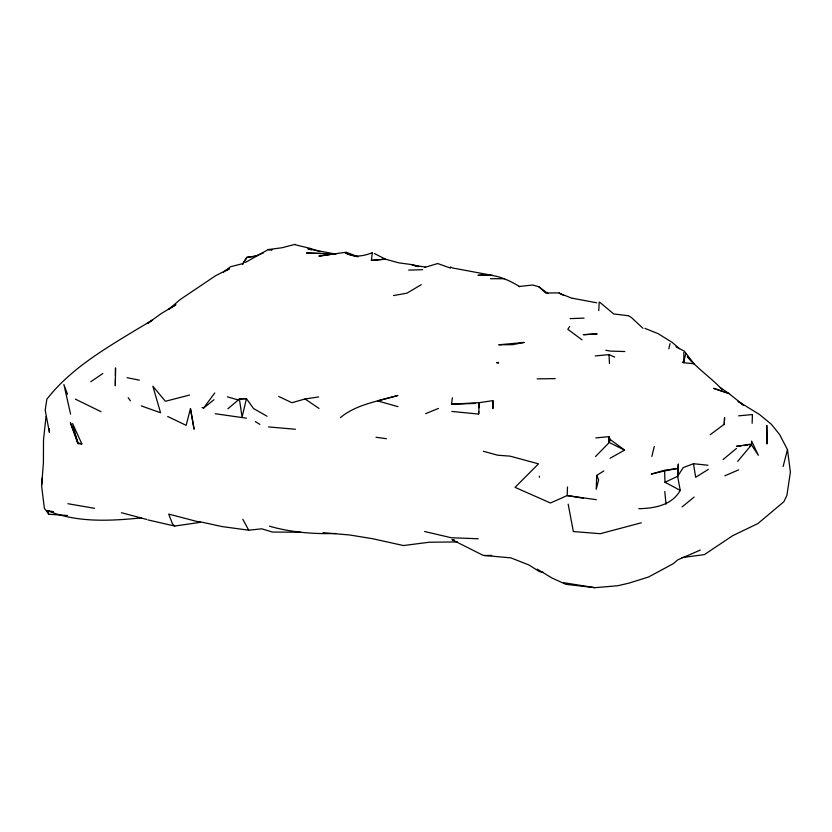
<?xml version="1.0" encoding="UTF-8"?>
<svg xmlns="http://www.w3.org/2000/svg" width="832" height="832" viewBox="0 0 832 832"><rect width="100%" height="100%" fill="white"/><g stroke="black" fill="none" stroke-linecap="round" stroke-linejoin="round"><path stroke-width="1.25" d="M49.4 428.522L49.39 432.349L45.188 410.082L46.862 399.173C70.19 369.304 103.199 349.814 135.065 330.429L152.152 320.278M683.8 352.362L683.914 362.752L693.971 363.761L684.278 351.104L676 346.778M115.398 379.35L115.326 385.705L115.523 367.91L115.44 375.544M664.622 470.902L651.321 474.105L664.477 470.267L677.602 468.458L664.622 470.902L664.966 482.248L677.664 476.32L678.309 464.214L677.664 476.32L680.233 490.391C671.996 505.232 654.358 508.435 638.758 508.685M752.138 423.301L752.43 414.554L738.66 415.823M567.497 486.949L567.164 495.56L550.451 502.996L515.05 487.354L538.512 463.84L510.068 456.154L497.671 455.208L483.319 451.256M598.759 310.596L599.227 302.026M451.786 411.434L478.65 414.076L478.785 411.538M478.982 407.732L479.253 402.667L492.866 400.65L493.386 402.615L492.866 408.647L492.866 400.65M46.01 416.582L43.503 439.806L43.42 462.686L41.6 485.815L44.377 508.279L48.849 514.27L67.527 515.486M374.338 253.521L385.445 259.168L371.405 260.447L372.268 252.824M41.642 485.16L42.214 478.036M474.999 403.437L451.506 404.196L452.379 397.769M498.15 363.262L498.628 362.367L496.486 362.669L498.254 362.638M651.862 456.414L654.306 446.42M668.834 348.837L670.01 343.626M685.828 353.496L683.706 361.868L682.5 362.097L683.914 362.752M190.466 408.616L194.054 429.031L190.466 408.616L186.15 425.35L167.71 416.499M783.13 466.502L787.467 449.623L779.584 434.502L771.399 424.33L759.533 414.523L738.119 401.346L743.382 405.101L728.863 393.463L713.502 388.315L729.175 393.65L720.294 387.66M610.054 458.297L624.582 450.112L609.201 442.478L610.355 439.629L608.93 436.665L595.826 437.892M294.996 244.702L310.263 248.394L319.894 251.67M242.486 264.337L246.938 257.317L256.766 255.965L246.813 257.4L242.518 264.347M677.664 476.32L683.155 467.657L693.472 463.705L707.949 465.254M569.618 326.612L567.83 329.316L582.088 339.903M202.062 407.555L203.57 408.106L214.77 392.954M737.641 461.417L751.483 444.881L751.629 441.116L758.337 455.322L751.483 444.881L749.954 444.288L736.372 446.347L741.385 445.806M595.525 456.539L608.587 443.165L608.93 436.665L609.201 442.478M563.68 295.495L559.187 293.155L571.917 298.241M227.864 408.803L239.512 398.944L246.449 398.632L253.51 408.512L267.062 416.26M340.444 417.622C356.439 404.217 378.383 401.253 397.894 395.45L377.478 400.858L398.018 406.671M723.081 459.524L736.466 448.448M694.106 497.078L682.063 506.938M203.57 408.106L213.98 399.724M223.402 272.262L230.277 266.822L243.526 263.422M710.226 434.699L723.954 424.455M226.522 270.66L229.538 268.611L215.654 275.683L180.315 299.468L168.844 309.244L175.916 304.72L161.512 313.383L147.462 323.482L152.246 320.258M90.761 381.732L102.814 373.537M596.69 475.426L598.645 479.804L596.242 489.247L596.69 475.426L603.834 470.933M708.354 469.373L695.666 477.287L693.472 463.705M245.482 262.402L268.278 249.569L281.923 247.759L295.162 244.327M421.283 284.658L407.004 293.145L393.515 295.578M700.294 550.087L677.633 559.915L673.462 563.576L648.596 576.982L628.701 583.211L617.666 585.759L594.88 587.673L565.874 584.324L551.918 577.99L537.254 569.13M724.828 475.81L738.65 469.851M425.662 413.65L438.464 408.408M257.244 255.32L263.286 252.938M641.337 522.787L600.246 533.707L573.352 531.544L568.173 504.15M424.58 267.457L437.694 263.536L450.455 268.081M371.977 252.824C363.251 256.287 353.902 257.754 345.259 252.938L356.97 256.662M318.646 396.937L305.053 398.965L291.897 402.73L278.71 396.448M189.561 395.044L165.391 401.294L152.849 386.194L160.576 412.776L141.263 405.891M358.072 256.786L346.102 252.221L318.885 256.11L329.961 254.582M174.71 526.053L200.262 522.34L168.709 514.082L172.463 523.9L174.71 526.053L148.023 519.938M332.426 254.249L334.89 253.906L306.488 253.032L335.015 253.958L307.902 248.799L311.501 249.87M682.022 557.575L704.35 554.632L732.753 535.652L757.931 523.536L783.869 501.738L786.885 495.446L790.4 472.066L787.467 449.623M519.022 286.52L532.605 285.012L538.824 286.749L548.038 293.634M743.891 445.536L747.646 445.13M199.108 521.57L222.061 526.583L248.726 530.192L261.737 528.819L272.459 532.054L300.674 532.22M371.405 260.447L385.164 259.116L398.746 262.818L412.256 264.68L419.245 266.635M595.223 355.94L608.993 354.619L614.671 357.115M141.118 517.941C109.71 520.988 76.95 522.881 47.122 510.515L48.849 514.27M451.506 404.196L479.253 402.667L478.65 414.076M583.991 334.745L597.137 333.861L583.242 334.651M537.15 378.851L555.194 378.612M570.107 318.614L584.074 318.136M408.689 270.098L422.677 269.693M484.047 555.547L491.691 555.402M335.785 533.51C313.435 534.123 291.013 532.397 269.464 526.188M457.413 541.944L429.302 542.225L403.468 545.553L372.746 538.741L350.012 535.028L323.128 532.657M490.443 278.71L504.535 278.72M624.77 351.52L610.584 351.114L605.821 350.262M559.478 292.885L545.688 293.02L538.824 286.749M478.213 538.762L451.256 537.742L424.58 531.492M271.783 249.777L268.278 249.569L272.022 249.839M332.384 253.739L336.097 253.989M81.838 443.934L78.187 442.894L77.896 443.633L72.582 423.571L81.838 443.934L77.896 443.633L70.387 422.718L77.73 441.709M268.559 426.93L295.433 429.26M583.482 498.243L567.164 495.56L596.367 499.689M628.202 315.713L613.673 313.934L599.903 302.349M454.386 539.947L451.922 539.646L483.163 555.37L510.838 557.866L529.058 565.032L539.469 571.657L543.161 572.312M376.033 437.268L386.412 438.703M425.526 267.114L412.131 265.044L418.007 266.531M563.545 582.681L594.88 587.673M67.86 503.714L94.619 508.331M572.437 298.241L596.762 302.796M47.122 510.515L53.456 511.68M127.109 377.697L139.35 380.151M246.49 418.184L215.238 413.733M121.399 512.71L146.723 519.459M227.365 396.843L237.9 399.859L239.71 398.913L246.449 398.632L242.07 417.123L239.626 400.598M644.977 328.37L658.195 333.705L672.162 342.389L679.411 348.681M101.046 411.694L75.348 399.131M450.351 266.968L452.494 267.977L492.606 275.423L477.974 275.35C492.887 273.031 507.229 278.918 519.657 286.645M664.966 482.248L680.233 490.391M628.805 315.983L631.29 317.398L642.949 328.297M255.33 421.595L259.886 424.382M305.053 398.965L319.03 408.46M610.355 439.629L624.582 450.112M722.27 389.626C711.298 377.967 697.809 368.971 687.336 356.72L693.971 363.761M128.201 397.686L130.437 400.858M242.819 519.282L248.726 530.192M67.496 394.243L63.887 384.53L70.595 414.149M664.789 491.483L666.006 504.171M608.993 354.619L609.471 363.594M539.323 476.195L539.386 477.308M749.954 444.288L750.069 446.514M724.589 417.622L724.225 424.57L724.589 417.622M524.025 342.462L512.637 344.656L498.753 344.791L524.025 342.462M767.031 443.747L766.771 425.495L767.031 443.747"/></g></svg>
